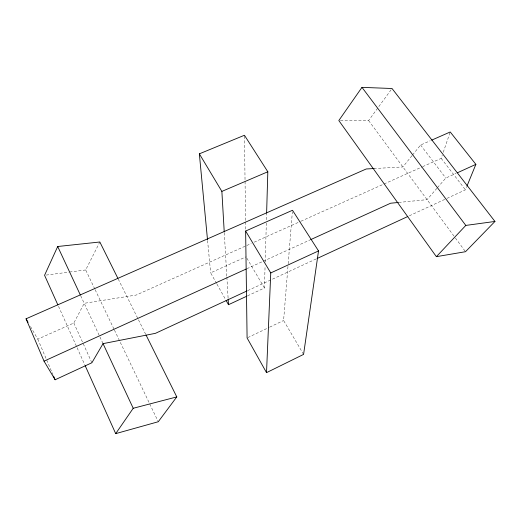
<?xml version="1.0" encoding="UTF-8"?>
<svg xmlns="http://www.w3.org/2000/svg" width="521" height="521" viewBox="0 0 521 521"><rect width="100%" height="100%" fill="white"/><g stroke="black" fill="none" stroke-linecap="round" stroke-linejoin="round"><path stroke-width="0.39" stroke-dasharray="2.6 1.95" d="M247.56 295.837L264.44 287.996L265.078 266.055M265.196 261.991L266.335 222.975M266.426 219.725L266.596 214.033M303.58 354.397L283.593 320.493L288.106 264.57M288.172 263.763L292.353 211.891M422.642 166.674L441.189 158.358L442.225 155.343M443.254 152.327L450.229 131.969M446.992 198.371L465.442 189.826L466.673 186.831M94.802 289.018L85.691 269.95L99.843 241.998M30.505 326.524L37.799 339.158L73.832 323.007L84.22 303.307L136.189 295.055L246.023 245.834M340.421 120.546L368.627 120.546L391.551 89.156M411.994 155.662L402.889 166.935L374.182 168.53M412.502 155.037L420.597 145.02L430.222 140.781M436.956 188.257L427.064 199.654L399.307 202.376M437.477 187.658L445.807 178.058L456.077 173.382M247.82 337.595L268.992 327.475M269.722 327.123L283.593 320.493M247.709 290.62L316.351 258.846M409.35 215.792L446.256 198.709M246.928 268.693L262.48 261.607M263.216 261.268L309.865 240.005M216.586 283.457L210.64 272.835L246.068 256.833M246.765 245.502L251.213 243.502M254.183 242.174L300.194 221.555M300.936 221.223L421.899 167.007M46.174 275.081L68.752 272.151M69.56 272.047L85.691 269.95M441.189 158.358L465.442 189.826M420.597 145.02L445.807 178.058M368.627 120.546L454.911 237.348M455.393 237.999L465.513 251.702M246.882 258.214L264.44 287.996M216.983 284.166L225.704 299.744M118.26 279.093L138.13 319.093M138.488 319.822L145.717 334.365M95.154 289.748L114.086 329.344M114.438 330.08L158.26 421.743M80.703 295.772L99.622 336.312M99.921 336.95L103.047 343.645M73.832 323.007L91.885 362.753M58.528 306.368L76.808 347.064M77.141 347.807L84.786 364.824M37.799 339.158L52.921 374.599M207.566 240.455L210.64 272.835M224.277 232.679L226.83 276.377M226.876 277.185L228.1 298.227M244.453 136.066L245.046 180.644M245.059 181.458L245.593 221.171M245.599 221.979L245.71 230.087"/><path stroke-width="0.78" d="M266.615 213.219L267.82 171.767L244.44 135.258L199.354 153.845L207.495 239.647M266.518 372.645L270.757 272.939L245.638 231.044L292.483 210.269L318.526 250.933L303.58 354.397L266.518 372.645L247.091 337.947L245.638 231.044M466.979 186.082L475.875 164.356L450.229 131.969L431.707 140.129M117.902 278.364L99.843 241.998L57.701 246.505L44.565 275.29L57.857 304.889M85.118 365.56L115.701 433.635L133.213 408.275L176.782 396.911L146.075 335.094M361.978 87.365L338.813 120.546L436.377 256.664L465.513 251.702L494.95 221.451L392.026 88.505L361.978 87.365L465.813 225.417L494.95 221.451M176.782 396.911L158.26 421.743L115.701 433.635M436.377 256.664L465.813 225.417M226.101 300.454L228.478 304.707L246.83 296.182M374.182 168.53L366.211 168.98L26.05 318.806L44.038 361.151L55.128 379.763L91.885 362.753L103.047 343.645L155.447 333.329L246.967 290.959M317.087 258.501L407.871 216.475M270.757 272.939L318.526 250.933M44.038 361.151L246.186 269.025M310.607 239.673L390.581 203.229L398.513 202.454M457.542 172.712L475.875 164.356M224.232 231.865L221.874 191.402L267.82 171.767M199.354 153.845L221.874 191.402M26.05 318.806L28.075 322.317M57.701 246.505L80.358 295.036M103.008 343.567L133.213 408.275M53.552 376.077L55.128 379.763M228.152 299.041L228.478 304.707"/></g></svg>
